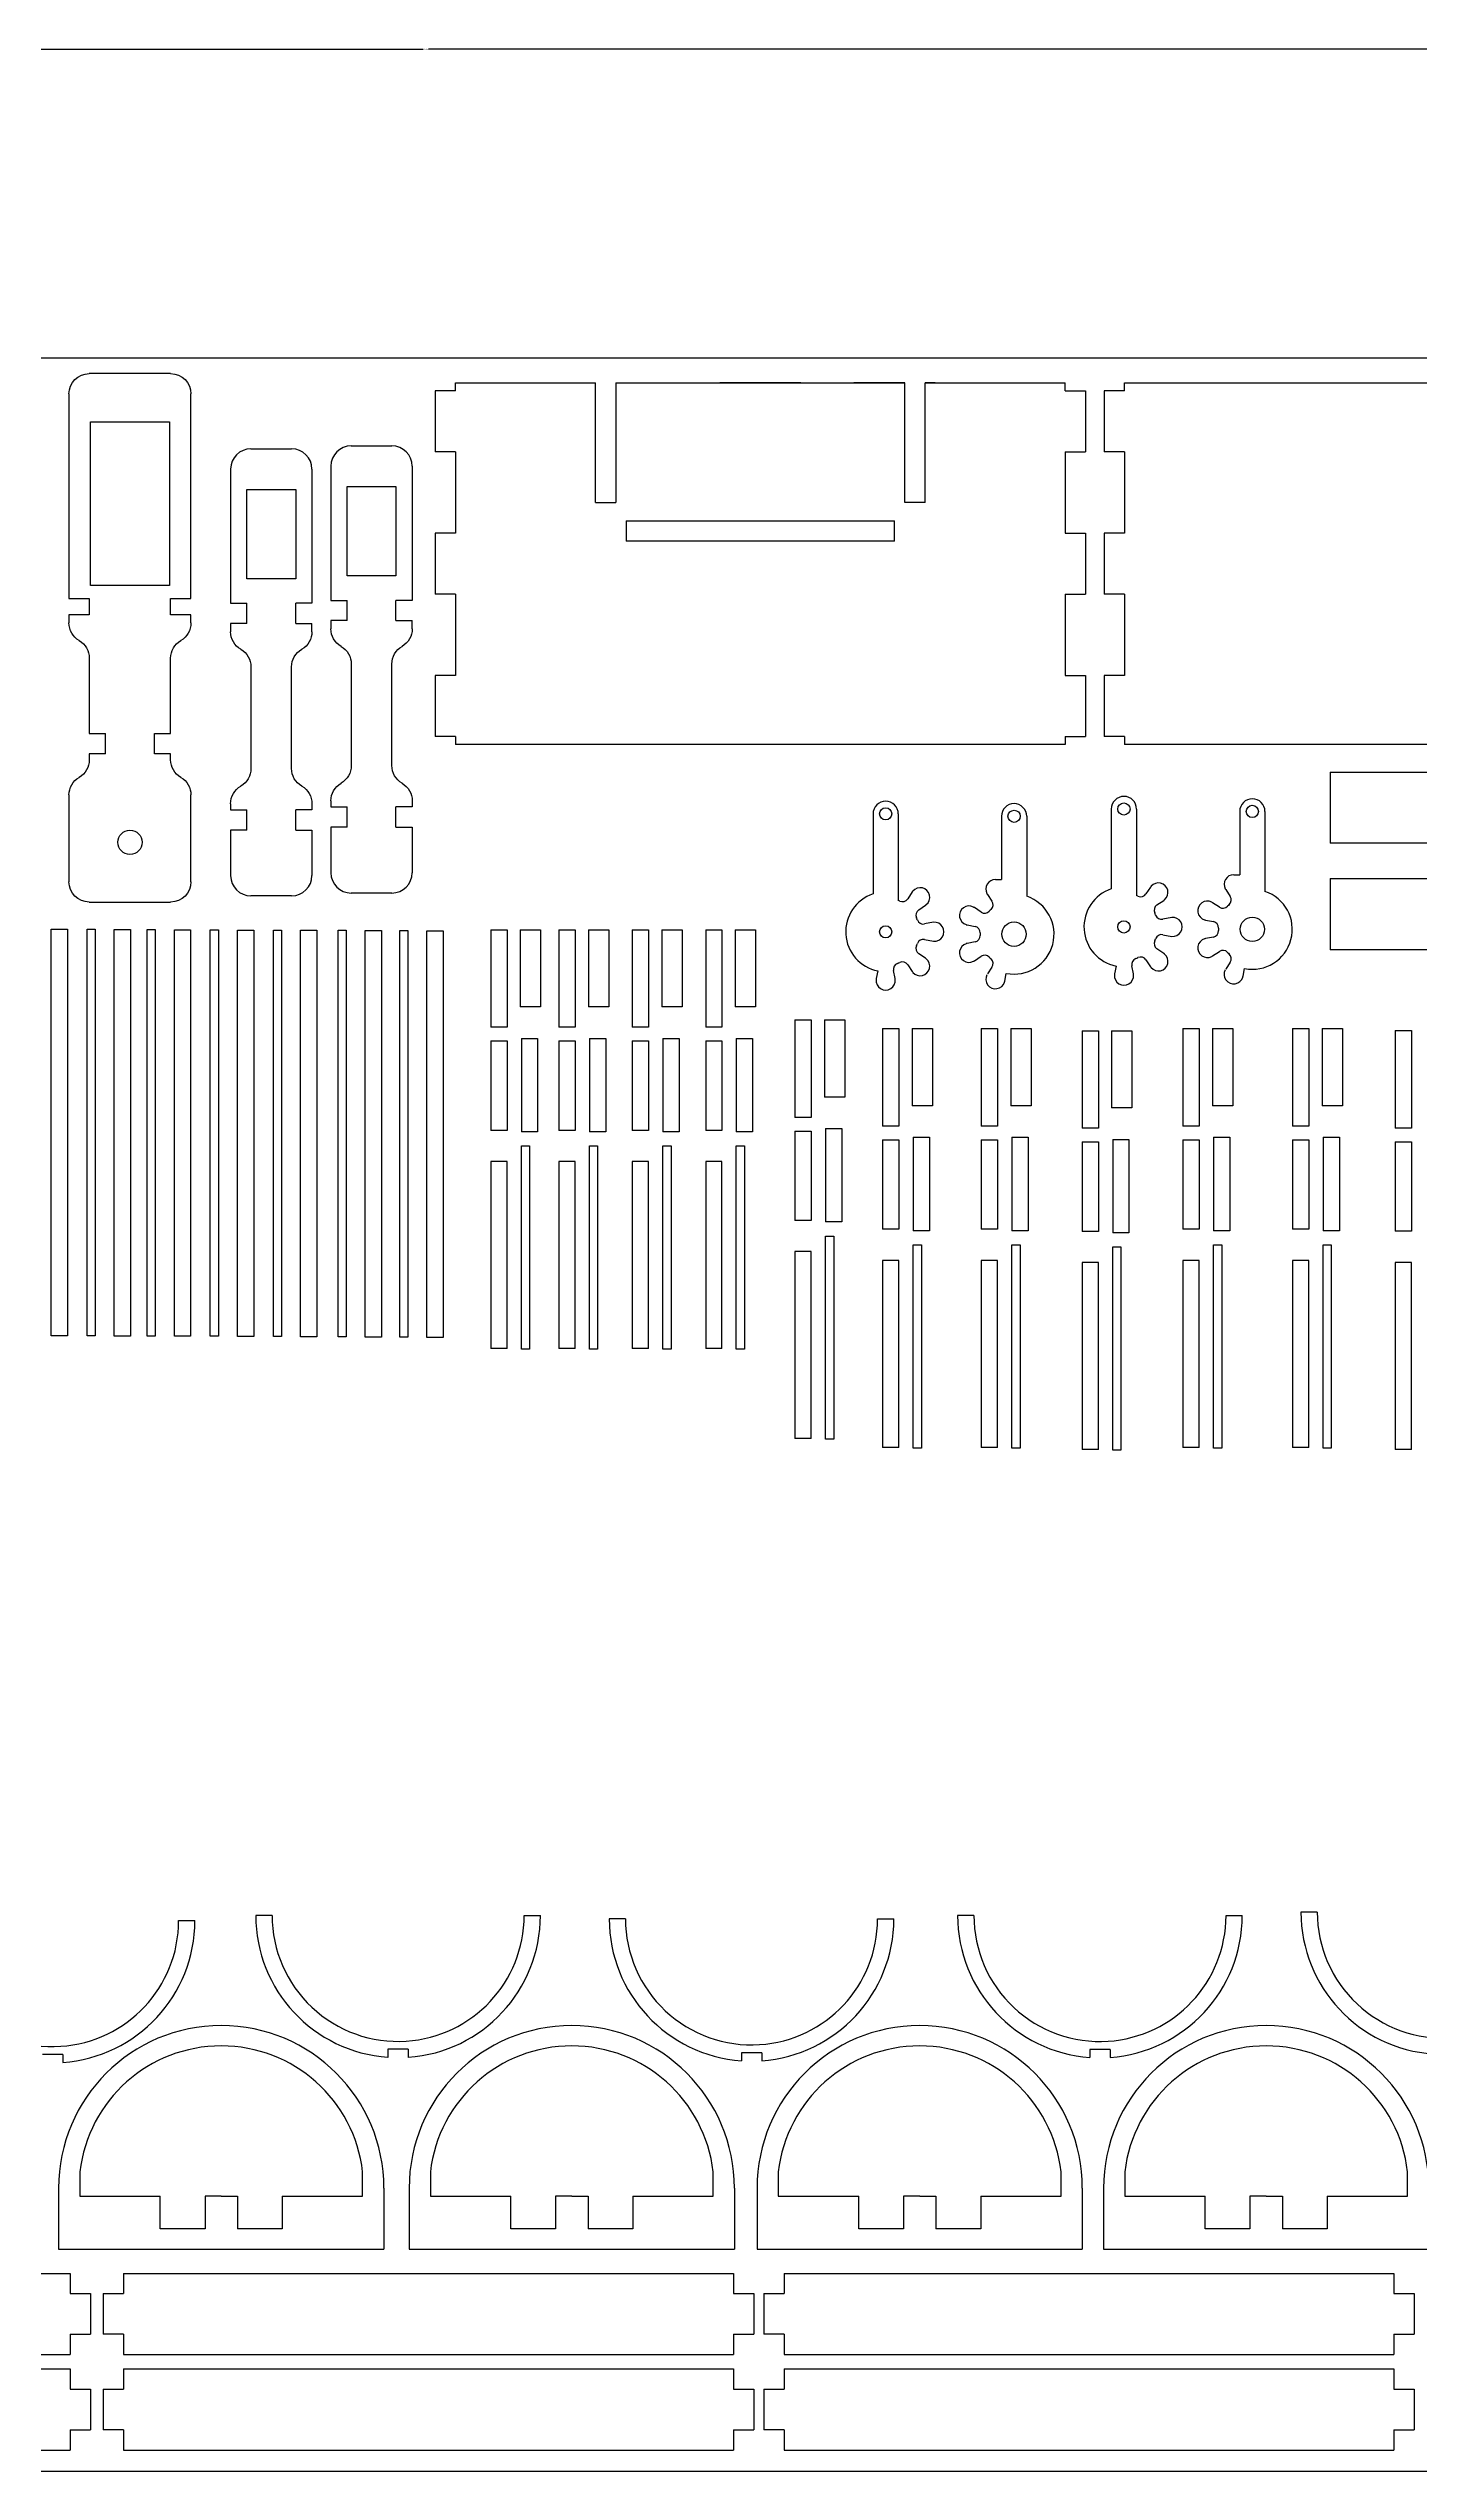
# Model space of a CAD drawing. Header units: inches. Extents: x -302 to 1360, y 174 to 1762.
# Drawn here: x 255 to 592, y 174 to 770 of the extents above; entities that cross this region are included whole.
import ezdxf

# ---------------------------------------------------------------- set-up
doc = ezdxf.new("R2010")
doc.units = ezdxf.units.IN
doc.header["$MEASUREMENT"] = 0
doc.dimstyles.get("Standard").update_dxf_attribs({"dimtxt": 0.18, "dimasz": 0.18, "dimexe": 0.18, "dimexo": 0.0625, "dimgap": 0.09, "dimtad": 0, "dimtih": 1, "dimtoh": 1, "dimdec": 4, "dimzin": 0, "dimdsep": 46, "dimtxsty": 'Standard', "dimcen": 0.09, "dimadec": 0, "dimazin": 0, "dimtfac": 1, "dimtdec": 4, "dimtofl": 0, "dimtmove": 0, "dimatfit": 3, "dimfxl": 1, "dimtolj": 1, "dimtzin": 0, "dimarcsym": 0})

# ---------------------------------------------------------------- blocks, each defined once
blk = doc.blocks.new('*D11')
at = {"color": 0, "lineweight": -2, "transparency": 16777216}
for p, q in [((-302.08, 693.64), (-302.08, 769.65)), ((-301.9, 769.47), (347.23, 769.47)), ((997.74, 769.47), (348.61, 769.47)), ((997.92, 693.64), (997.92, 769.65))]:
    blk.add_line(p, q, dxfattribs=at)
at = {"color": 0, "transparency": 16777216}
for points in [[(-301.9, 769.5), (-301.9, 769.44), (-302.08, 769.47)], [(997.74, 769.5), (997.74, 769.44), (997.92, 769.47)]]:
    blk.add_solid(points, dxfattribs=at)
at = {"layer": 'Defpoints', "color": 0, "transparency": 16777216}
for p in [(997.92, 769.47), (-302.08, 693.58), (997.92, 693.58)]:
    blk.add_point(p, dxfattribs=at)
at = {"color": 0, "transparency": 16777216, "insert": (347.92, 769.47), "char_height": 0.18, "attachment_point": 5}
blk.add_mtext('\\A1;1300.0000', dxfattribs=at)

msp = doc.modelspace()

# ---------------------------------------------------------------- linework, layer by layer
for p, q in [((-302.07981, 693.57608), (997.92019, 693.57608)), ((355.18325, 685.41866), (355.18325, 687.41866)), ((355.18325, 687.41866), (389.68325, 687.41866)), ((387.18325, 687.41866), (389.68325, 687.41866)), ((389.68325, 657.91866), (389.68325, 687.41866)), ((394.68325, 687.41866), (465.68325, 687.41866)), ((394.68325, 687.41866), (407.18325, 687.41866)), ((394.68325, 687.41866), (394.68325, 657.91866)), ((440.18325, 687.41866), (420.18325, 687.41866)), ((465.68325, 687.41866), (453.18325, 687.41866)), ((453.18325, 687.41866), (453.18325, 687.41866)), ((465.68325, 657.91866), (465.68325, 687.41866)), ((470.68325, 687.41866), (505.18325, 687.41866)), ((473.18325, 687.41866), (470.68325, 687.41866)), ((470.68325, 657.91866), (470.68325, 687.41866)), ((505.18325, 685.41866), (505.18325, 687.41866)), ((519.72638, 685.41866), (519.72638, 687.41866)), ((519.72638, 687.41866), (669.72638, 687.41866)), ((350.18325, 685.41866), (350.18325, 670.41866)), ((355.18325, 685.41866), (350.18325, 685.41866)), ((505.18325, 685.41866), (510.18325, 685.41866)), ((510.18325, 685.41866), (510.18325, 670.41866)), ((514.72638, 685.41866), (514.72638, 670.41866)), ((519.72638, 685.41866), (514.72638, 685.41866)), ((304.90544, 671.17879), (314.90544, 671.17879)), ((329.57009, 671.88977), (339.57009, 671.88977)), ((355.18325, 670.41866), (350.18325, 670.41866)), ((355.18325, 670.41866), (355.18325, 650.41866)), ((505.18325, 670.41866), (505.18325, 650.41866)), ((505.18325, 670.41866), (510.18325, 670.41866)), ((519.72638, 670.41866), (514.72638, 670.41866)), ((519.72638, 670.41866), (519.72638, 650.41866)), ((299.90544, 666.17879), (299.90544, 633.17879)), ((319.90544, 666.17879), (319.90544, 633.17879)), ((324.57009, 666.88977), (324.57009, 633.88977)), ((328.57009, 639.88977), (328.57009, 661.88977)), ((328.57009, 661.88977), (340.57009, 661.88977)), ((340.57009, 661.88977), (340.57009, 639.88977)), ((344.57009, 666.88977), (344.57009, 633.88977)), ((303.90544, 639.17879), (303.90544, 661.17879)), ((303.90544, 661.17879), (315.90544, 661.17879)), ((315.90544, 661.17879), (315.90544, 639.17879)), ((389.68325, 657.91866), (394.68325, 657.91866)), ((470.68325, 657.91866), (465.68325, 657.91866)), ((350.18325, 650.41866), (350.18325, 635.41866)), ((355.18325, 650.41866), (350.18325, 650.41866)), ((397.18325, 653.41866), (463.18325, 653.41866)), ((397.18325, 653.41866), (397.18325, 648.41866)), ((463.18325, 648.41866), (463.18325, 653.41866)), ((505.18325, 650.41866), (510.18325, 650.41866)), ((510.18325, 650.41866), (510.18325, 635.41866)), ((514.72638, 650.41866), (514.72638, 635.41866)), ((519.72638, 650.41866), (514.72638, 650.41866)), ((463.18325, 648.41866), (397.18325, 648.41866)), ((315.90544, 639.17879), (303.90544, 639.17879)), ((340.57009, 639.88977), (328.57009, 639.88977)), ((299.90544, 633.17879), (303.90544, 633.17879)), ((303.90544, 628.17879), (303.90544, 633.17879)), ((319.90544, 633.17879), (315.90544, 633.17879)), ((315.90544, 628.17879), (315.90544, 633.17879)), ((324.57009, 633.88977), (328.57009, 633.88977)), ((328.57009, 628.88977), (328.57009, 633.88977)), ((344.57009, 633.88977), (340.57009, 633.88977)), ((340.57009, 628.88977), (340.57009, 633.88977)), ((355.18325, 635.41866), (350.18325, 635.41866)), ((355.18325, 635.41866), (355.18325, 615.41866)), ((505.18325, 635.41866), (505.18325, 615.41866)), ((505.18325, 635.41866), (510.18325, 635.41866)), ((519.72638, 635.41866), (514.72638, 635.41866)), ((519.72638, 635.41866), (519.72638, 615.41866)), ((303.90544, 628.17879), (299.90544, 628.17879)), ((315.90544, 628.17879), (319.90544, 628.17879)), ((328.57009, 628.88977), (324.57009, 628.88977)), ((340.57009, 628.88977), (344.57009, 628.88977)), ((350.18325, 615.41866), (350.18325, 600.41866)), ((355.18325, 615.41866), (350.18325, 615.41866)), ((505.18325, 615.41866), (510.18325, 615.41866)), ((510.18325, 615.41866), (510.18325, 600.41866)), ((514.72638, 615.41866), (514.72638, 600.41866)), ((519.72638, 615.41866), (514.72638, 615.41866)), ((269.15544, 596.16853), (269.15544, 601.16853)), ((281.15544, 596.16853), (281.15544, 601.16853)), ((355.18325, 600.41866), (350.18325, 600.41866)), ((355.18325, 600.41866), (355.18325, 598.41866)), ((505.18325, 598.41866), (355.18325, 598.41866)), ((505.18325, 600.41866), (505.18325, 598.41866)), ((505.18325, 600.41866), (510.18325, 600.41866)), ((519.72638, 600.41866), (514.72638, 600.41866)), ((519.72638, 600.41866), (519.72638, 598.41866)), ((669.72638, 598.41866), (519.72638, 598.41866)), ((570.30675, 591.6344), (570.30675, 574.1344)), ((570.30675, 591.6344), (651.30675, 591.6344)), ((324.57009, 584.56926), (324.57009, 583.06926)), ((344.57009, 584.56926), (344.57009, 583.06926)), ((299.90544, 583.85828), (299.90544, 582.35828)), ((299.90544, 582.35828), (303.90544, 582.35828)), ((303.90544, 577.35828), (303.90544, 582.35828)), ((319.90544, 582.35828), (315.90544, 582.35828)), ((315.90544, 577.35828), (315.90544, 582.35828)), ((319.90544, 583.85828), (319.90544, 582.35828)), ((324.57009, 583.06926), (328.57009, 583.06926)), ((328.57009, 578.06926), (328.57009, 583.06926)), ((344.57009, 583.06926), (340.57009, 583.06926)), ((340.57009, 578.06926), (340.57009, 583.06926)), ((457.90318, 581.35972), (457.90318, 561.68909)), ((464.11318, 581.35972), (464.11318, 560.06842)), ((489.4746, 580.76729), (489.4746, 565.19726)), ((495.6846, 580.76729), (495.6846, 561.09666)), ((516.50331, 582.55457), (516.50331, 562.88393)), ((522.71331, 582.55457), (522.71331, 561.26327)), ((548.07474, 581.96214), (548.07474, 566.3921)), ((554.28474, 581.96214), (554.28474, 562.2915)), ((299.90544, 577.35828), (299.90544, 566.17879)), ((303.90544, 577.35828), (299.90544, 577.35828)), ((315.90544, 577.35828), (319.90544, 577.35828)), ((319.90544, 577.35828), (319.90544, 566.17879)), ((324.57009, 578.06926), (324.57009, 566.88977)), ((328.57009, 578.06926), (324.57009, 578.06926)), ((340.57009, 578.06926), (344.57009, 578.06926)), ((344.57009, 578.06926), (344.57009, 566.88977)), ((651.30675, 574.1344), (570.30675, 574.1344)), ((546.5919, 566.3921), (548.07474, 566.3921)), ((314.90544, 561.17879), (304.90544, 561.17879)), ((339.57009, 561.88977), (329.57009, 561.88977)), ((487.99177, 565.19726), (489.4746, 565.19726)), ((570.30675, 565.43449), (570.30675, 547.93449)), ((570.30675, 565.43449), (651.30675, 565.43449)), ((255.7696, 552.97191), (259.7696, 552.97191)), ((255.7696, 452.97191), (255.7696, 552.97191)), ((259.7696, 552.97191), (259.7696, 452.97191)), ((264.60995, 552.97191), (266.60995, 552.97191)), ((264.60995, 452.97191), (264.60995, 552.97191)), ((266.60995, 552.97191), (266.60995, 452.97191)), ((271.29587, 552.90764), (275.29587, 552.90764)), ((271.29587, 452.90764), (271.29587, 552.90764)), ((275.29587, 552.90764), (275.29587, 452.90764)), ((279.37884, 552.90764), (281.37884, 552.90764)), ((279.37884, 452.90764), (279.37884, 552.90764)), ((281.37884, 552.90764), (281.37884, 452.90764)), ((286.06476, 552.84337), (290.06476, 552.84337)), ((286.06476, 452.84337), (286.06476, 552.84337)), ((290.06476, 552.84337), (290.06476, 452.84337)), ((294.90511, 552.84337), (296.90511, 552.84337)), ((294.90511, 452.84337), (294.90511, 552.84337)), ((296.90511, 552.84337), (296.90511, 452.84337)), ((301.59103, 552.7791), (305.59103, 552.7791)), ((301.59103, 452.7791), (301.59103, 552.7791)), ((305.59103, 552.7791), (305.59103, 452.7791)), ((310.43138, 552.7791), (312.43138, 552.7791)), ((310.43138, 452.7791), (310.43138, 552.7791)), ((312.43138, 552.7791), (312.43138, 452.7791)), ((317.1173, 552.71483), (321.1173, 552.71483)), ((317.1173, 452.71483), (317.1173, 552.71483)), ((321.1173, 552.71483), (321.1173, 452.71483)), ((326.33633, 552.71483), (328.33633, 552.71483)), ((326.33633, 452.71483), (326.33633, 552.71483)), ((328.33633, 552.71483), (328.33633, 452.71483)), ((333.02226, 552.65056), (337.02226, 552.65056)), ((333.02226, 452.65056), (333.02226, 552.65056)), ((337.02226, 552.65056), (337.02226, 452.65056)), ((341.48391, 552.65056), (343.48391, 552.65056)), ((341.48391, 452.65056), (341.48391, 552.65056)), ((343.48391, 552.65056), (343.48391, 452.65056)), ((348.16983, 552.58629), (352.16983, 552.58629)), ((348.16983, 452.58629), (348.16983, 552.58629)), ((352.16983, 552.58629), (352.16983, 452.58629)), ((363.88288, 552.8616), (363.88288, 528.8616)), ((363.88288, 552.8616), (367.88288, 552.8616)), ((367.88288, 552.8616), (367.88288, 528.8616)), ((371.13462, 552.8616), (371.13462, 533.8616)), ((371.13462, 552.8616), (376.13462, 552.8616)), ((376.13462, 552.8616), (376.13462, 533.8616)), ((380.64374, 552.8616), (384.64374, 552.8616)), ((380.64374, 552.8616), (380.64374, 528.8616)), ((384.64374, 552.8616), (384.64374, 528.8616)), ((387.89549, 552.8616), (387.89549, 533.8616)), ((387.89549, 552.8616), (392.89549, 552.8616)), ((392.89549, 552.8616), (392.89549, 533.8616)), ((398.69391, 552.8616), (402.69391, 552.8616)), ((398.69391, 552.8616), (398.69391, 528.8616)), ((402.69391, 552.8616), (402.69391, 528.8616)), ((405.94566, 552.8616), (405.94566, 533.8616)), ((405.94566, 552.8616), (410.94566, 552.8616)), ((410.94566, 552.8616), (410.94566, 533.8616)), ((416.74408, 552.8616), (420.74408, 552.8616)), ((416.74408, 552.8616), (416.74408, 528.8616)), ((420.74408, 552.8616), (420.74408, 528.8616)), ((423.99582, 552.8616), (423.99582, 533.8616)), ((423.99582, 552.8616), (428.99582, 552.8616)), ((428.99582, 552.8616), (428.99582, 533.8616)), ((651.30675, 547.93449), (570.30675, 547.93449)), ((376.13462, 533.8616), (371.13462, 533.8616)), ((392.89549, 533.8616), (387.89549, 533.8616)), ((410.94566, 533.8616), (405.94566, 533.8616)), ((428.99582, 533.8616), (423.99582, 533.8616)), ((438.69445, 530.70691), (442.69445, 530.70691)), ((438.69445, 530.70691), (438.69445, 506.70691)), ((442.69445, 530.70691), (442.69445, 506.70691)), ((445.9462, 530.70691), (445.9462, 511.70691)), ((445.9462, 530.70691), (450.9462, 530.70691)), ((450.9462, 530.70691), (450.9462, 511.70691)), ((367.88288, 528.8616), (363.88288, 528.8616)), ((363.88288, 525.49083), (363.88288, 503.49083)), ((363.88288, 525.49083), (367.88288, 525.49083)), ((367.88288, 525.49083), (367.88288, 503.49083)), ((371.41165, 526.13407), (371.41165, 503.13407)), ((371.41165, 526.13407), (375.41165, 526.13407)), ((375.41165, 526.13407), (375.41165, 503.13407)), ((384.64374, 528.8616), (380.64374, 528.8616)), ((380.64374, 525.49083), (384.64374, 525.49083)), ((380.64374, 525.49083), (380.64374, 503.49083)), ((384.64374, 525.49083), (384.64374, 503.49083)), ((388.17252, 526.13407), (392.17252, 526.13407)), ((388.17252, 526.13407), (388.17252, 503.13407)), ((392.17252, 526.13407), (392.17252, 503.13407)), ((402.69391, 528.8616), (398.69391, 528.8616)), ((398.69391, 525.49083), (402.69391, 525.49083)), ((398.69391, 525.49083), (398.69391, 503.49083)), ((402.69391, 525.49083), (402.69391, 503.49083)), ((406.22269, 526.13407), (410.22269, 526.13407)), ((406.22269, 526.13407), (406.22269, 503.13407)), ((410.22269, 526.13407), (410.22269, 503.13407)), ((420.74408, 528.8616), (416.74408, 528.8616)), ((416.74408, 525.49083), (420.74408, 525.49083)), ((416.74408, 525.49083), (416.74408, 503.49083)), ((420.74408, 525.49083), (420.74408, 503.49083)), ((424.27285, 526.13407), (428.27285, 526.13407)), ((424.27285, 526.13407), (424.27285, 503.13407)), ((428.27285, 526.13407), (428.27285, 503.13407)), ((460.25838, 528.55245), (464.25838, 528.55245)), ((460.25838, 528.55245), (460.25838, 504.55245)), ((464.25838, 528.55245), (464.25838, 504.55245)), ((467.51013, 528.55245), (467.51013, 509.55245)), ((467.51013, 528.55245), (472.51013, 528.55245)), ((472.51013, 528.55245), (472.51013, 509.55245)), ((484.51781, 528.55245), (488.51781, 528.55245)), ((484.51781, 528.55245), (484.51781, 504.55245)), ((488.51781, 528.55245), (488.51781, 504.55245)), ((491.76955, 528.55245), (491.76955, 509.55245)), ((491.76955, 528.55245), (496.76955, 528.55245)), ((496.76955, 528.55245), (496.76955, 509.55245)), ((509.31633, 528.01383), (513.31633, 528.01383)), ((509.31633, 528.01383), (509.31633, 504.01383)), ((513.31633, 528.01383), (513.31633, 504.01383)), ((516.56807, 528.01383), (516.56807, 509.01383)), ((516.56807, 528.01383), (521.56807, 528.01383)), ((521.56807, 528.01383), (521.56807, 509.01383)), ((534.11486, 528.55245), (538.11486, 528.55245)), ((534.11486, 528.55245), (534.11486, 504.55245)), ((538.11486, 528.55245), (538.11486, 504.55245)), ((541.3666, 528.55245), (541.3666, 509.55245)), ((541.3666, 528.55245), (546.3666, 528.55245)), ((546.3666, 528.55245), (546.3666, 509.55245)), ((561.06977, 528.55245), (565.06977, 528.55245)), ((561.06977, 528.55245), (561.06977, 504.55245)), ((565.06977, 528.55245), (565.06977, 504.55245)), ((568.32151, 528.55245), (568.32151, 509.55245)), ((568.32151, 528.55245), (573.32151, 528.55245)), ((573.32151, 528.55245), (573.32151, 509.55245)), ((586.33408, 528.03969), (590.33408, 528.03969)), ((586.33408, 528.03969), (586.33408, 504.03969)), ((590.33408, 528.03969), (590.33408, 504.03969)), ((442.69445, 506.70691), (438.69445, 506.70691)), ((450.9462, 511.70691), (445.9462, 511.70691)), ((472.51013, 509.55245), (467.51013, 509.55245)), ((496.76955, 509.55245), (491.76955, 509.55245)), ((521.56807, 509.01383), (516.56807, 509.01383)), ((546.3666, 509.55245), (541.3666, 509.55245)), ((573.32151, 509.55245), (568.32151, 509.55245)), ((367.88288, 503.49083), (363.88288, 503.49083)), ((375.41165, 503.13407), (371.41165, 503.13407)), ((384.64374, 503.49083), (380.64374, 503.49083)), ((392.17252, 503.13407), (388.17252, 503.13407)), ((402.69391, 503.49083), (398.69391, 503.49083)), ((410.22269, 503.13407), (406.22269, 503.13407)), ((420.74408, 503.49083), (416.74408, 503.49083)), ((428.27285, 503.13407), (424.27285, 503.13407)), ((438.69445, 503.33614), (442.69445, 503.33614)), ((438.69445, 503.33614), (438.69445, 481.33614)), ((442.69445, 503.33614), (442.69445, 481.33614)), ((446.22322, 503.97938), (450.22322, 503.97938)), ((446.22322, 503.97938), (446.22322, 480.97938)), ((450.22322, 503.97938), (450.22322, 480.97938)), ((464.25838, 504.55245), (460.25838, 504.55245)), ((460.25838, 501.18168), (464.25838, 501.18168)), ((460.25838, 501.18168), (460.25838, 479.18168)), ((464.25838, 501.18168), (464.25838, 479.18168)), ((467.78716, 501.82491), (471.78716, 501.82491)), ((467.78716, 501.82491), (467.78716, 478.82491)), ((471.78716, 501.82491), (471.78716, 478.82491)), ((488.51781, 504.55245), (484.51781, 504.55245)), ((484.51781, 501.18168), (488.51781, 501.18168)), ((484.51781, 501.18168), (484.51781, 479.18168)), ((488.51781, 501.18168), (488.51781, 479.18168)), ((492.04658, 501.82491), (496.04658, 501.82491)), ((492.04658, 501.82491), (492.04658, 478.82491)), ((496.04658, 501.82491), (496.04658, 478.82491)), ((513.31633, 504.01383), (509.31633, 504.01383)), ((516.8451, 501.2863), (520.8451, 501.2863)), ((516.8451, 501.2863), (516.8451, 478.2863)), ((520.8451, 501.2863), (520.8451, 478.2863)), ((538.11486, 504.55245), (534.11486, 504.55245)), ((534.11486, 501.18168), (538.11486, 501.18168)), ((534.11486, 501.18168), (534.11486, 479.18168)), ((538.11486, 501.18168), (538.11486, 479.18168)), ((541.64363, 501.82491), (545.64363, 501.82491)), ((541.64363, 501.82491), (541.64363, 478.82491)), ((545.64363, 501.82491), (545.64363, 478.82491)), ((565.06977, 504.55245), (561.06977, 504.55245)), ((561.06977, 501.18168), (565.06977, 501.18168)), ((561.06977, 501.18168), (561.06977, 479.18168)), ((565.06977, 501.18168), (565.06977, 479.18168)), ((568.59854, 501.82491), (572.59854, 501.82491)), ((568.59854, 501.82491), (568.59854, 478.82491)), ((572.59854, 501.82491), (572.59854, 478.82491)), ((590.33408, 504.03969), (586.33408, 504.03969)), ((363.88288, 495.82853), (363.88288, 449.82853)), ((367.88288, 495.82853), (363.88288, 495.82853)), ((367.88288, 449.82853), (367.88288, 495.82853)), ((371.41165, 449.66555), (371.41165, 499.66555)), ((371.41165, 499.66555), (373.41165, 499.66555)), ((373.41165, 499.66555), (373.41165, 449.66555)), ((380.64374, 495.82853), (380.64374, 449.82853)), ((384.64374, 495.82853), (380.64374, 495.82853)), ((384.64374, 449.82853), (384.64374, 495.82853)), ((388.17252, 449.66555), (388.17252, 499.66555)), ((388.17252, 499.66555), (390.17252, 499.66555)), ((390.17252, 499.66555), (390.17252, 449.66555)), ((398.69391, 495.82853), (398.69391, 449.82853)), ((402.69391, 495.82853), (398.69391, 495.82853)), ((402.69391, 449.82853), (402.69391, 495.82853)), ((406.22269, 449.66555), (406.22269, 499.66555)), ((406.22269, 499.66555), (408.22269, 499.66555)), ((408.22269, 499.66555), (408.22269, 449.66555)), ((416.74408, 495.82853), (416.74408, 449.82853)), ((420.74408, 495.82853), (416.74408, 495.82853)), ((420.74408, 449.82853), (420.74408, 495.82853)), ((424.27285, 449.66555), (424.27285, 499.66555)), ((424.27285, 499.66555), (426.27285, 499.66555)), ((426.27285, 499.66555), (426.27285, 449.66555)), ((509.31633, 500.64306), (513.31633, 500.64306)), ((509.31633, 500.64306), (509.31633, 478.64306)), ((513.31633, 500.64306), (513.31633, 478.64306)), ((586.33408, 500.66892), (590.33408, 500.66892)), ((586.33408, 500.66892), (586.33408, 478.66892)), ((590.33408, 500.66892), (590.33408, 478.66892)), ((442.69445, 481.33614), (438.69445, 481.33614)), ((450.22322, 480.97938), (446.22322, 480.97938)), ((446.22322, 427.51086), (446.22322, 477.51086)), ((446.22322, 477.51086), (448.22322, 477.51086)), ((448.22322, 477.51086), (448.22322, 427.51086)), ((464.25838, 479.18168), (460.25838, 479.18168)), ((471.78716, 478.82491), (467.78716, 478.82491)), ((488.51781, 479.18168), (484.51781, 479.18168)), ((496.04658, 478.82491), (492.04658, 478.82491)), ((513.31633, 478.64306), (509.31633, 478.64306)), ((520.8451, 478.2863), (516.8451, 478.2863)), ((538.11486, 479.18168), (534.11486, 479.18168)), ((545.64363, 478.82491), (541.64363, 478.82491)), ((565.06977, 479.18168), (561.06977, 479.18168)), ((572.59854, 478.82491), (568.59854, 478.82491)), ((590.33408, 478.66892), (586.33408, 478.66892)), ((438.69445, 473.67385), (438.69445, 427.67385)), ((442.69445, 473.67385), (438.69445, 473.67385)), ((442.69445, 427.67385), (442.69445, 473.67385)), ((460.25838, 471.51938), (460.25838, 425.51938)), ((464.25838, 471.51938), (460.25838, 471.51938)), ((464.25838, 425.51938), (464.25838, 471.51938)), ((467.78716, 425.3564), (467.78716, 475.3564)), ((467.78716, 475.3564), (469.78716, 475.3564)), ((469.78716, 475.3564), (469.78716, 425.3564)), ((484.51781, 471.51938), (484.51781, 425.51938)), ((488.51781, 471.51938), (484.51781, 471.51938)), ((488.51781, 425.51938), (488.51781, 471.51938)), ((492.04658, 425.3564), (492.04658, 475.3564)), ((492.04658, 475.3564), (494.04658, 475.3564)), ((494.04658, 475.3564), (494.04658, 425.3564)), ((509.31633, 470.98077), (509.31633, 424.98077)), ((513.31633, 470.98077), (509.31633, 470.98077)), ((513.31633, 424.98077), (513.31633, 470.98077)), ((516.8451, 424.81778), (516.8451, 474.81778)), ((516.8451, 474.81778), (518.8451, 474.81778)), ((518.8451, 474.81778), (518.8451, 424.81778)), ((534.11486, 471.51938), (534.11486, 425.51938)), ((538.11486, 471.51938), (534.11486, 471.51938)), ((538.11486, 425.51938), (538.11486, 471.51938)), ((541.64363, 425.3564), (541.64363, 475.3564)), ((541.64363, 475.3564), (543.64363, 475.3564)), ((543.64363, 475.3564), (543.64363, 425.3564)), ((561.06977, 471.51938), (561.06977, 425.51938)), ((565.06977, 471.51938), (561.06977, 471.51938)), ((565.06977, 425.51938), (565.06977, 471.51938)), ((568.59854, 425.3564), (568.59854, 475.3564)), ((568.59854, 475.3564), (570.59854, 475.3564)), ((570.59854, 475.3564), (570.59854, 425.3564)), ((586.33408, 471.00662), (586.33408, 425.00662)), ((590.33408, 471.00662), (586.33408, 471.00662)), ((590.33408, 425.00662), (590.33408, 471.00662)), ((259.7696, 452.97191), (255.7696, 452.97191)), ((266.60995, 452.97191), (264.60995, 452.97191)), ((275.29587, 452.90764), (271.29587, 452.90764)), ((281.37884, 452.90764), (279.37884, 452.90764)), ((290.06476, 452.84337), (286.06476, 452.84337)), ((296.90511, 452.84337), (294.90511, 452.84337)), ((305.59103, 452.7791), (301.59103, 452.7791)), ((312.43138, 452.7791), (310.43138, 452.7791)), ((321.1173, 452.71483), (317.1173, 452.71483)), ((328.33633, 452.71483), (326.33633, 452.71483)), ((337.02226, 452.65056), (333.02226, 452.65056)), ((343.48391, 452.65056), (341.48391, 452.65056)), ((352.16983, 452.58629), (348.16983, 452.58629)), ((367.88288, 449.82853), (363.88288, 449.82853)), ((373.41165, 449.66555), (371.41165, 449.66555)), ((384.64374, 449.82853), (380.64374, 449.82853)), ((390.17252, 449.66555), (388.17252, 449.66555)), ((402.69391, 449.82853), (398.69391, 449.82853)), ((408.22269, 449.66555), (406.22269, 449.66555)), ((420.74408, 449.82853), (416.74408, 449.82853)), ((426.27285, 449.66555), (424.27285, 449.66555)), ((442.69445, 427.67385), (438.69445, 427.67385)), ((448.22322, 427.51086), (446.22322, 427.51086)), ((464.25838, 425.51938), (460.25838, 425.51938)), ((469.78716, 425.3564), (467.78716, 425.3564)), ((488.51781, 425.51938), (484.51781, 425.51938)), ((494.04658, 425.3564), (492.04658, 425.3564)), ((513.31633, 424.98077), (509.31633, 424.98077)), ((518.8451, 424.81778), (516.8451, 424.81778)), ((538.11486, 425.51938), (534.11486, 425.51938)), ((543.64363, 425.3564), (541.64363, 425.3564)), ((565.06977, 425.51938), (561.06977, 425.51938)), ((570.59854, 425.3564), (568.59854, 425.3564)), ((590.33408, 425.00662), (586.33408, 425.00662)), ((310.09916, 310.39198), (306.09916, 310.39198)), ((372.09916, 310.39198), (376.09916, 310.39198)), ((482.70912, 310.36601), (478.70912, 310.36601)), ((544.70912, 310.36601), (548.70912, 310.36601)), ((567.14915, 311.20947), (563.14915, 311.20947)), ((287.12526, 309.11637), (291.12526, 309.11637)), ((397.01513, 309.53477), (393.01513, 309.53477)), ((459.01513, 309.53477), (463.01513, 309.53477)), ((258.62526, 276.17356), (253.62526, 276.17356)), ((258.62526, 276.17356), (258.62526, 274.17356)), ((343.59916, 277.44917), (338.59916, 277.44917)), ((338.59916, 277.44917), (338.59916, 275.44917)), ((343.59916, 277.44917), (343.59916, 275.44917)), ((430.51513, 276.59196), (425.51513, 276.59196)), ((425.51513, 276.59196), (425.51513, 274.59196)), ((430.51513, 276.59196), (430.51513, 274.59196)), ((516.20912, 277.4232), (511.20912, 277.4232)), ((511.20912, 277.4232), (511.20912, 275.4232)), ((516.20912, 277.4232), (516.20912, 275.4232)), ((262.83692, 247.28859), (262.83692, 241.28859)), ((332.37828, 241.28859), (332.37828, 247.28859)), ((349.03847, 247.28859), (349.03847, 241.28859)), ((418.57982, 241.28859), (418.57982, 247.28859)), ((434.60053, 247.28859), (434.60053, 241.28859)), ((504.14189, 241.28859), (504.14189, 247.28859)), ((519.82439, 247.28859), (519.82439, 241.28859)), ((589.36575, 241.28859), (589.36575, 247.28859)), ((257.6076, 243.28859), (257.6076, 228.28859)), ((262.83692, 241.28859), (282.6076, 241.28859)), ((282.6076, 233.28859), (282.6076, 241.28859)), ((297.6076, 241.28859), (293.6076, 241.28859)), ((293.6076, 241.28859), (293.6076, 233.28859)), ((297.6076, 241.28859), (301.6076, 241.28859)), ((301.6076, 241.28859), (301.6076, 233.28859)), ((312.6076, 241.28859), (332.37828, 241.28859)), ((312.6076, 241.28859), (312.6076, 233.28859)), ((337.6076, 243.28859), (337.6076, 228.28859)), ((343.80914, 243.28859), (343.80914, 228.28859)), ((349.03847, 241.28859), (368.80914, 241.28859)), ((368.80914, 233.28859), (368.80914, 241.28859)), ((383.80914, 241.28859), (379.80914, 241.28859)), ((379.80914, 241.28859), (379.80914, 233.28859)), ((383.80914, 241.28859), (387.80914, 241.28859)), ((387.80914, 241.28859), (387.80914, 233.28859)), ((398.80914, 241.28859), (418.57982, 241.28859)), ((398.80914, 241.28859), (398.80914, 233.28859)), ((423.80914, 243.28859), (423.80914, 228.28859)), ((429.37121, 243.28859), (429.37121, 228.28859)), ((434.60053, 241.28859), (454.37121, 241.28859)), ((454.37121, 233.28859), (454.37121, 241.28859)), ((469.37121, 241.28859), (465.37121, 241.28859)), ((465.37121, 241.28859), (465.37121, 233.28859)), ((469.37121, 241.28859), (473.37121, 241.28859)), ((473.37121, 241.28859), (473.37121, 233.28859)), ((484.37121, 241.28859), (504.14189, 241.28859)), ((484.37121, 241.28859), (484.37121, 233.28859)), ((509.37121, 243.28859), (509.37121, 228.28859)), ((514.59507, 243.28859), (514.59507, 228.28859)), ((519.82439, 241.28859), (539.59507, 241.28859)), ((539.59507, 233.28859), (539.59507, 241.28859)), ((554.59507, 241.28859), (550.59507, 241.28859)), ((550.59507, 241.28859), (550.59507, 233.28859)), ((554.59507, 241.28859), (558.59507, 241.28859)), ((558.59507, 241.28859), (558.59507, 233.28859)), ((569.59507, 241.28859), (589.36575, 241.28859)), ((569.59507, 241.28859), (569.59507, 233.28859)), ((293.6076, 233.28859), (282.6076, 233.28859)), ((312.6076, 233.28859), (301.6076, 233.28859)), ((379.80914, 233.28859), (368.80914, 233.28859)), ((398.80914, 233.28859), (387.80914, 233.28859)), ((465.37121, 233.28859), (454.37121, 233.28859)), ((484.37121, 233.28859), (473.37121, 233.28859)), ((550.59507, 233.28859), (539.59507, 233.28859)), ((569.59507, 233.28859), (558.59507, 233.28859)), ((257.6076, 228.28859), (337.6076, 228.28859)), ((343.80914, 228.28859), (423.80914, 228.28859)), ((429.37121, 228.28859), (509.37121, 228.28859)), ((514.59507, 228.28859), (594.59507, 228.28859)), ((110.40586, 222.33384), (260.40586, 222.33384)), ((260.40586, 222.33384), (260.40586, 217.33384)), ((273.56798, 222.33384), (423.56798, 222.33384)), ((273.56798, 222.33384), (273.56798, 217.33384)), ((423.56798, 222.33384), (423.56798, 217.33384)), ((436.01633, 222.33384), (586.01633, 222.33384)), ((436.01633, 222.33384), (436.01633, 217.33384)), ((586.01633, 222.33384), (586.01633, 217.33384)), ((260.40586, 217.33384), (265.40586, 217.33384)), ((265.40586, 217.33384), (265.40586, 207.33384)), ((268.56798, 217.33384), (268.56798, 207.33384)), ((268.56798, 217.33384), (273.56798, 217.33384)), ((423.56798, 217.33384), (428.56798, 217.33384)), ((428.56798, 217.33384), (428.56798, 207.33384)), ((431.01633, 217.33384), (431.01633, 207.33384)), ((431.01633, 217.33384), (436.01633, 217.33384)), ((586.01633, 217.33384), (591.01633, 217.33384)), ((591.01633, 217.33384), (591.01633, 207.33384)), ((260.40586, 207.33384), (260.40586, 202.33384)), ((260.40586, 207.33384), (265.40586, 207.33384)), ((273.56798, 207.33384), (268.56798, 207.33384)), ((273.56798, 207.33384), (273.56798, 202.33384)), ((423.56798, 207.33384), (423.56798, 202.33384)), ((423.56798, 207.33384), (428.56798, 207.33384)), ((436.01633, 207.33384), (431.01633, 207.33384)), ((436.01633, 207.33384), (436.01633, 202.33384)), ((586.01633, 207.33384), (586.01633, 202.33384)), ((586.01633, 207.33384), (591.01633, 207.33384)), ((110.40586, 202.33384), (260.40586, 202.33384)), ((110.40586, 198.86788), (260.40586, 198.86788)), ((260.40586, 198.86788), (260.40586, 193.86788)), ((273.56798, 202.33384), (423.56798, 202.33384)), ((273.56798, 198.86788), (423.56798, 198.86788)), ((273.56798, 198.86788), (273.56798, 193.86788)), ((423.56798, 198.86788), (423.56798, 193.86788)), ((436.01633, 202.33384), (586.01633, 202.33384)), ((436.01633, 198.86788), (586.01633, 198.86788)), ((436.01633, 198.86788), (436.01633, 193.86788)), ((586.01633, 198.86788), (586.01633, 193.86788)), ((260.40586, 193.86788), (265.40586, 193.86788)), ((265.40586, 193.86788), (265.40586, 183.86788)), ((268.56798, 193.86788), (268.56798, 183.86788)), ((268.56798, 193.86788), (273.56798, 193.86788)), ((423.56798, 193.86788), (428.56798, 193.86788)), ((428.56798, 193.86788), (428.56798, 183.86788)), ((431.01633, 193.86788), (431.01633, 183.86788)), ((431.01633, 193.86788), (436.01633, 193.86788)), ((586.01633, 193.86788), (591.01633, 193.86788)), ((591.01633, 193.86788), (591.01633, 183.86788)), ((110.40586, 178.86788), (260.40586, 178.86788)), ((260.40586, 183.86788), (260.40586, 178.86788)), ((260.40586, 183.86788), (265.40586, 183.86788)), ((273.56798, 183.86788), (268.56798, 183.86788)), ((273.56798, 183.86788), (273.56798, 178.86788)), ((273.56798, 178.86788), (423.56798, 178.86788)), ((423.56798, 183.86788), (423.56798, 178.86788)), ((423.56798, 183.86788), (428.56798, 183.86788)), ((436.01633, 183.86788), (431.01633, 183.86788)), ((436.01633, 183.86788), (436.01633, 178.86788)), ((436.01633, 178.86788), (586.01633, 178.86788)), ((586.01633, 183.86788), (586.01633, 178.86788)), ((586.01633, 183.86788), (591.01633, 183.86788)), ((997.92019, 173.57608), (-302.07981, 173.57608))]:
    msp.add_line(p, q)
at = {"extrusion": (2.30079e-14, 2.39062e-17, -1)}
for p, q in [((285.15544, 689.66853), (265.15544, 689.66853)), ((260.15544, 684.66853), (260.15544, 634.32879)), ((290.15544, 634.32879), (290.15544, 684.66853)), ((265.40544, 637.51853), (265.40544, 677.81853)), ((265.40544, 677.81853), (284.90544, 677.81853)), ((284.90544, 677.81853), (284.90544, 637.51853)), ((260.15544, 634.32879), (265.15544, 634.32879)), ((265.15544, 634.32879), (265.15544, 630.32879)), ((284.90544, 637.51853), (265.40544, 637.51853)), ((285.15544, 630.32879), (285.15544, 634.32879)), ((285.15544, 634.32879), (290.15544, 634.32879)), ((260.15544, 630.32879), (260.15544, 628.32879)), ((265.15544, 630.32879), (260.15544, 630.32879)), ((290.15544, 630.32879), (285.15544, 630.32879)), ((290.15544, 628.32879), (290.15544, 630.32879)), ((299.90544, 628.17879), (299.90544, 626.17879)), ((319.90544, 626.17879), (319.90544, 628.17879)), ((324.57009, 628.88977), (324.57009, 626.88977)), ((344.57009, 626.88977), (344.57009, 628.88977)), ((265.15544, 619.66853), (265.15544, 601.16853)), ((285.15544, 601.16853), (285.15544, 619.66853)), ((304.90544, 617.51853), (304.90544, 594.51853)), ((314.90544, 594.51853), (314.90544, 617.51853)), ((329.57009, 618.22952), (329.57009, 595.22952)), ((339.57009, 595.22952), (339.57009, 618.22952)), ((265.15544, 601.16853), (269.15544, 601.16853)), ((265.15544, 596.16853), (265.15544, 594.66853)), ((269.15544, 596.16853), (265.15544, 596.16853)), ((281.15544, 601.16853), (285.15544, 601.16853)), ((285.15544, 596.16853), (281.15544, 596.16853)), ((285.15544, 594.66853), (285.15544, 596.16853)), ((304.90544, 594.51853), (304.90544, 592.51853)), ((314.90544, 592.51853), (314.90544, 594.51853)), ((329.57009, 595.22952), (329.57009, 593.22952)), ((339.57009, 593.22952), (339.57009, 595.22952)), ((260.15544, 586.00828), (260.15544, 564.66853)), ((290.15544, 564.66853), (290.15544, 586.00828)), ((265.15544, 559.66853), (285.15544, 559.66853))]:
    msp.add_line(p, q, dxfattribs=at)
at = {"color": 7, "linetype": 'Continuous'}
for p, q in [((467.52647, 562.14221), (466.41702, 560.47717)), ((486.03621, 561.53301), (487.14994, 559.87083)), ((526.12661, 563.33705), (525.01715, 561.67202)), ((544.63635, 562.72785), (545.75007, 561.06567)), ((469.12562, 557.76856), (470.79066, 558.87802)), ((472.78066, 554.70373), (470.57271, 554.27499)), ((484.47607, 557.19696), (482.81389, 558.31069)), ((527.72576, 558.96341), (529.39079, 560.07286)), ((531.3808, 555.89858), (529.17284, 555.46984)), ((539.64746, 555.24067), (541.61032, 554.85285)), ((543.07621, 558.39181), (541.41402, 559.50553)), ((470.57271, 550.44445), (472.78066, 550.01571)), ((481.04732, 554.04582), (483.01019, 553.658)), ((483.01019, 549.87659), (481.04732, 549.48877)), ((529.17284, 551.63929), (531.3808, 551.21056)), ((541.61032, 551.07143), (539.64746, 550.68361)), ((459.07757, 542.71862), (458.70005, 540.83333)), ((463.31631, 540.83333), (462.92345, 542.79519)), ((466.41702, 544.24227), (467.52647, 542.57724)), ((470.79066, 545.84143), (469.12562, 546.95088)), ((482.81389, 545.2239), (484.47607, 546.33762)), ((487.14994, 543.66376), (486.03621, 542.00158)), ((517.67771, 543.91347), (517.30018, 542.02818)), ((521.91644, 542.02818), (521.52358, 543.99004)), ((525.01715, 545.43712), (526.12661, 543.77208)), ((529.39079, 547.03627), (527.72576, 548.14572)), ((541.41402, 546.41875), (543.07621, 547.53247)), ((545.75007, 544.85861), (544.63635, 543.19643)), ((548.90121, 541.42986), (549.2739, 543.31611)), ((490.30108, 540.23501), (490.67376, 542.12127))]:
    msp.add_line(p, q, dxfattribs=at)
for centre, radius in [((461.00818, 581.35972), 1.5), ((492.5796, 580.76729), 1.5), ((519.60831, 582.55457), 1.5), ((551.17974, 581.96214), 1.5), ((275.15544, 574.36037), 3), ((492.5796, 551.76729), 3), ((519.60831, 553.55457), 1.5), ((551.17974, 552.96214), 3), ((461.00818, 552.35972), 1.5)]:
    msp.add_circle(centre, radius)
at = {"extrusion": (2.30079e-14, 2.39062e-17, -1)}
for centre, start, end in [((-265.15544, 684.66853), 0, 90), ((-285.15544, 684.66853), 90, 180), ((-265.15544, 628.32879), 300, 0), ((-285.15544, 628.32879), 180, 240), ((-304.90544, 626.17879), 300, 0), ((-314.90544, 626.17879), 180, 240), ((-329.57009, 626.88977), 300, 0), ((-339.57009, 626.88977), 180, 240), ((-260.15544, 619.66853), 120, 180), ((-290.15544, 619.66853), 0, 60), ((-299.90544, 617.51853), 120, 180), ((-319.90544, 617.51853), 0, 60), ((-324.57009, 618.22952), 120, 180), ((-344.57009, 618.22952), 0, 60), ((-265.15544, 586.00828), 0, 60), ((-260.15544, 594.66853), 180, 240), ((-290.15544, 594.66853), 300, 360), ((-285.15544, 586.00828), 120, 180), ((-299.90544, 592.51853), 180, 240), ((-319.90544, 592.51853), 300, 360), ((-324.57009, 593.22952), 180, 240), ((-344.57009, 593.22952), 300, 360), ((-304.90544, 583.85828), 0, 60), ((-314.90544, 583.85828), 120, 180), ((-329.57009, 584.56926), 0, 60), ((-339.57009, 584.56926), 120, 180), ((-265.15544, 564.66853), 270, 0), ((-285.15544, 564.66853), 180, 270)]:
    msp.add_arc(centre, 5, start, end, dxfattribs=at)
for centre, radius, start, end in [((304.90544, 666.17879), 5, 90, 180), ((314.90544, 666.17879), 5, 0, 90), ((329.57009, 666.88977), 5, 90, 180), ((339.57009, 666.88977), 5, 0, 90), ((461.00818, 581.35972), 3.105, 0, 180), ((519.60831, 582.55457), 3.105, 0, 180), ((551.17974, 581.96214), 3.105, 0, 180), ((492.5796, 580.76729), 3.105, 0, 180), ((329.57009, 566.88977), 5, 180, 270), ((339.57009, 566.88977), 5, 270, 0), ((304.90544, 566.17879), 5, 180, 270), ((314.90544, 566.17879), 5, 270, 0), ((461.00818, 552.35972), 9.8325, 108.40848017, 258.67643889), ((492.5796, 551.76729), 9.8325, 258.8235611, 71.59151983), ((519.60831, 553.55457), 9.8325, 108.40848017, 258.67643889), ((551.17974, 552.96214), 9.8325, 258.8235611, 71.59151983), ((341.09916, 310.39198), 35, 180, 265.90395624), ((341.09916, 310.39198), 31, 180, 273.69907106), ((341.09916, 310.39198), 31, 273.69907106, 0), ((341.09916, 310.39198), 35, 274.09604376, 0), ((513.70912, 310.36601), 35, 180, 265.90395624), ((513.70912, 310.36601), 31, 180, 273.69907106), ((513.70912, 310.36601), 31, 273.69907106, 0), ((513.70912, 310.36601), 35, 274.09604376, 0), ((598.14915, 311.20947), 35, 180, 265.90395624), ((598.14915, 311.20947), 31, 180, 273.69907106), ((256.12526, 309.11637), 31, 180, 273.69907106), ((256.12526, 309.11637), 31, 273.69907106, 0), ((256.12526, 309.11637), 35, 274.09604376, 0), ((428.01513, 309.53477), 35, 180, 265.90395624), ((428.01513, 309.53477), 31, 180, 273.69907106), ((428.01513, 309.53477), 31, 273.69907106, 0), ((428.01513, 309.53477), 35, 274.09604376, 0), ((297.6076, 243.28859), 40, 0, 180), ((383.80914, 243.28859), 40, 0, 180), ((469.37121, 243.28859), 40, 0, 180), ((554.59507, 243.28859), 40, 0, 180), ((297.6076, 243.28859), 35, 6.56242787, 173.43757213), ((383.80914, 243.28859), 35, 6.56242787, 173.43757213), ((469.37121, 243.28859), 35, 6.56242787, 173.43757213), ((554.59507, 243.28859), 35, 6.56242787, 173.43757213)]:
    msp.add_arc(centre, radius, start, end)
at = {"color": 7, "linetype": 'Continuous'}
for centre, radius, start, end in [((546.5919, 564.03815), 2.35395, 90, 207.76742749), ((465.11107, 561.34735), 1.5693, 245.46305955, 326.32356111), ((469.48539, 560.83693), 2.35395, 141.00048673, 146.32356111), ((469.48539, 560.83693), 2.35395, 140.26742749, 141.00048673), ((469.48539, 560.83693), 2.35395, 309.73257251, 140.26742749), ((487.99177, 562.84331), 2.35395, 90, 207.76742749), ((487.99177, 562.84331), 2.35395, 207.76742749, 208.50048673), ((487.99177, 562.84331), 2.35395, 208.50048673, 213.82356111), ((519.60831, 553.55457), 8.31054, 65.46305955, 68.06083243), ((523.71121, 562.5422), 1.5693, 245.46305955, 326.32356111), ((528.08552, 562.03178), 2.35395, 141.00048673, 146.32356111), ((528.08552, 562.03178), 2.35395, 140.26742749, 141.00048673), ((528.08552, 562.03178), 2.35395, 309.73257251, 140.26742749), ((546.5919, 564.03815), 2.35395, 207.76742749, 208.50048673), ((546.5919, 564.03815), 2.35395, 208.50048673, 213.82356111), ((544.44636, 560.19214), 1.5693, 312.96305955, 33.82356111), ((461.00818, 552.35972), 8.31054, 65.46305955, 68.06083243), ((469.9958, 556.46262), 1.5693, 123.67643889, 204.53694045), ((461.00818, 552.35972), 8.31054, 20.46305955, 24.53694045), ((470.26458, 555.81375), 1.5693, 200.46305955, 281.32356111), ((469.48539, 560.83693), 2.35395, 303.67643889, 308.99951327), ((469.48539, 560.83693), 2.35395, 308.99951327, 309.73257251), ((472.99676, 552.35972), 2.35395, 264.73257251, 95.26742749), ((481.50359, 556.35513), 2.35395, 62.23257251, 252.76742749), ((481.50359, 556.35513), 2.35395, 61.49951327, 62.23257251), ((481.50359, 556.35513), 2.35395, 56.17643889, 61.49951327), ((485.3496, 558.50067), 1.5693, 236.17643889, 317.03694045), ((492.5796, 551.76729), 8.31054, 132.96305955, 137.03694045), ((485.84623, 558.99729), 1.5693, 312.96305955, 33.82356111), ((528.59594, 557.65747), 1.5693, 123.67643889, 204.53694045), ((519.60831, 553.55457), 8.31054, 20.46305955, 24.53694045), ((528.86471, 557.00859), 1.5693, 200.46305955, 281.32356111), ((528.08552, 562.03178), 2.35395, 303.67643889, 308.99951327), ((528.08552, 562.03178), 2.35395, 308.99951327, 309.73257251), ((531.5969, 553.55457), 2.35395, 264.73257251, 95.26742749), ((540.10373, 557.54997), 2.35395, 62.23257251, 252.76742749), ((540.10373, 557.54997), 2.35395, 252.76742749, 253.50048673), ((540.10373, 557.54997), 2.35395, 253.50048673, 258.82356111), ((540.10373, 557.54997), 2.35395, 61.49951327, 62.23257251), ((540.10373, 557.54997), 2.35395, 56.17643889, 61.49951327), ((541.30614, 553.31331), 1.5693, 357.96305955, 78.82356111), ((543.94974, 559.69551), 1.5693, 236.17643889, 317.03694045), ((551.17974, 552.96214), 8.31054, 132.96305955, 137.03694045), ((469.9958, 548.25682), 1.5693, 155.46305955, 236.32356111), ((461.00818, 552.35972), 8.31054, 335.46305955, 339.53694045), ((470.26458, 548.9057), 1.5693, 78.67643889, 159.53694045), ((481.50359, 547.17946), 2.35395, 107.23257251, 297.76742749), ((481.50359, 556.35513), 2.35395, 252.76742749, 253.50048673), ((481.50359, 547.17946), 2.35395, 106.49951327, 107.23257251), ((481.50359, 556.35513), 2.35395, 253.50048673, 258.82356111), ((481.50359, 547.17946), 2.35395, 101.17643889, 106.49951327), ((482.70601, 552.11846), 1.5693, 357.96305955, 78.82356111), ((482.70601, 551.41613), 1.5693, 281.17643889, 2.03694045), ((492.5796, 551.76729), 8.31054, 177.96305955, 182.03694045), ((528.59594, 549.45167), 1.5693, 155.46305955, 236.32356111), ((519.60831, 553.55457), 8.31054, 335.46305955, 339.53694045), ((528.86471, 550.10054), 1.5693, 78.67643889, 159.53694045), ((540.10373, 548.37431), 2.35395, 107.23257251, 297.76742749), ((540.10373, 548.37431), 2.35395, 106.49951327, 107.23257251), ((540.10373, 548.37431), 2.35395, 101.17643889, 106.49951327), ((541.30614, 552.61097), 1.5693, 281.17643889, 2.03694045), ((551.17974, 552.96214), 8.31054, 177.96305955, 182.03694045), ((464.4622, 543.10332), 1.5693, 110.46305955, 191.32356111), ((461.00818, 552.35972), 8.31054, 290.46305955, 294.53694045), ((465.11107, 543.37209), 1.5693, 33.67643889, 114.53694045), ((469.48539, 543.88251), 2.35395, 213.67643889, 218.99951327), ((469.48539, 543.88251), 2.35395, 219.73257251, 50.26742749), ((469.48539, 543.88251), 2.35395, 51.00048673, 56.32356111), ((469.48539, 543.88251), 2.35395, 50.26742749, 51.00048673), ((481.50359, 547.17946), 2.35395, 297.76742749, 298.50048673), ((481.50359, 547.17946), 2.35395, 298.50048673, 303.82356111), ((485.3496, 545.03392), 1.5693, 42.96305955, 123.82356111), ((492.5796, 551.76729), 8.31054, 222.96305955, 227.03694045), ((485.84623, 544.53729), 1.5693, 326.17643889, 47.03694045), ((523.06234, 544.29817), 1.5693, 110.46305955, 191.32356111), ((519.60831, 553.55457), 8.31054, 290.46305955, 294.53694045), ((523.71121, 544.56694), 1.5693, 33.67643889, 114.53694045), ((528.08552, 545.07735), 2.35395, 213.67643889, 218.99951327), ((528.08552, 545.07735), 2.35395, 218.99951327, 219.73257251), ((528.08552, 545.07735), 2.35395, 219.73257251, 50.26742749), ((528.08552, 545.07735), 2.35395, 51.00048673, 56.32356111), ((528.08552, 545.07735), 2.35395, 50.26742749, 51.00048673), ((540.10373, 548.37431), 2.35395, 297.76742749, 298.50048673), ((540.10373, 548.37431), 2.35395, 298.50048673, 303.82356111), ((543.94974, 546.22876), 1.5693, 42.96305955, 123.82356111), ((546.5919, 541.88613), 2.35395, 152.23257251, 342.76742749), ((551.17974, 552.96214), 8.31054, 222.96305955, 227.03694045), ((544.44636, 545.73214), 1.5693, 326.17643889, 47.03694045), ((461.00818, 540.37113), 2.35395, 174.73257251, 5.26742749), ((461.00818, 540.37113), 2.35395, 173.99951327, 174.73257251), ((461.00818, 540.37113), 2.35395, 168.67643889, 173.99951327), ((461.00818, 540.37113), 2.35395, 6.00048673, 11.32356111), ((461.00818, 540.37113), 2.35395, 5.26742749, 6.00048673), ((469.48539, 543.88251), 2.35395, 218.99951327, 219.73257251), ((487.99177, 540.69128), 2.35395, 152.23257251, 342.76742749), ((487.99177, 540.69128), 2.35395, 342.76742749, 343.50048673), ((487.99177, 540.69128), 2.35395, 343.50048673, 348.82356111), ((519.60831, 541.56598), 2.35395, 174.73257251, 5.26742749), ((519.60831, 541.56598), 2.35395, 173.99951327, 174.73257251), ((519.60831, 541.56598), 2.35395, 168.67643889, 173.99951327), ((519.60831, 541.56598), 2.35395, 6.00048673, 11.32356111), ((519.60831, 541.56598), 2.35395, 5.26742749, 6.00048673), ((546.5919, 541.88613), 2.35395, 342.76742749, 343.50048673), ((546.5919, 541.88613), 2.35395, 343.50048673, 348.82356111)]:
    msp.add_arc(centre, radius, start, end, dxfattribs=at)

# ---------------------------------------------------------------- dimensions: what is measured, and where the dimension line sits
dim = msp.add_linear_dim(base=(997.92019, 769.47193), p1=(-302.07981, 693.57608), p2=(997.92019, 693.57608), dimstyle='Standard')
dim.commit()
dim.dimension.update_dxf_attribs({"geometry": '*D11', "text_midpoint": (347.92019, 769.47193)})

doc.saveas('drawing.dxf')
